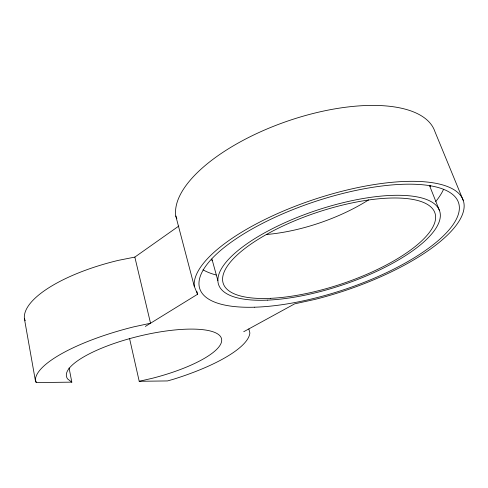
<?xml version="1.0" encoding="UTF-8"?>
<svg xmlns="http://www.w3.org/2000/svg" width="488" height="488" viewBox="0 0 488 488"><rect width="100%" height="100%" fill="white"/><g stroke="black" fill="none" stroke-linecap="round" stroke-linejoin="round"><path stroke-width="0.73" d="M69.076 367.995L71.821 382.141L36.234 382.586L35.429 380.908L24.4 318.676A107.006 37.186 -13 0 1 118.474 260.336L134.84 257.091L178.852 226.017M145.326 326.448L197.567 294.258L196.798 291.336M243.719 331.718L294.685 303.841L314.858 299.431A141.355 48.129 -18.4 0 0 463.929 208.907A141.355 48.129 -18.4 0 0 330.327 194.425A141.355 48.129 -18.4 0 0 194.291 286.358L197.567 294.258M129.582 338.611L139.214 381.293L152.402 378.261A79.788 22.033 -13.7 0 0 220.991 337.33A79.788 22.033 -13.7 0 0 131.406 338.147A79.788 22.033 -13.7 0 0 67.722 379.03L71.821 382.141M139.214 381.293L167.524 380.933L172.85 379.432A110.142 30.53 -13.7 0 0 249.868 332.95L248.837 328.924M24.4 318.676L25.26 320.744M463.356 200.708L434.875 131.486A136.469 57.865 -19.1 0 0 292.513 119.444A136.469 57.865 -19.1 0 0 175.79 215.995L194.291 286.358M429.623 185.812L439.291 210.145M175.79 215.995L176.845 218.734M211.926 258.988L217.868 280.588M134.84 257.091L150.536 323.239L133.7 326.868A110.142 30.53 -13.7 0 0 35.429 380.908M35.966 381.097L36.234 382.586M368.635 199.879A107.726 45.469 -19.1 0 1 266.643 234.484M430.715 185.336A123.854 48.098 -18.8 0 1 430.074 186.617M212.597 260.537A123.854 48.098 -18.8 0 1 211.359 259.933M443.537 189.356A134.176 50.831 -18.7 0 1 435.778 201.514M216.208 275.006A134.176 50.831 -18.7 0 1 203.008 269.803M254.718 307.202A136.353 46.384 -18.4 0 0 458.897 212.17A136.353 46.384 -18.4 0 0 273.847 217.825A136.353 46.384 -18.4 0 0 254.718 307.202M267.613 300.126A116.479 39.491 -18.4 0 0 440.121 218.13A116.479 39.491 -18.4 0 0 279.557 225.163A116.479 39.491 -18.4 0 0 267.613 300.126M270.718 298.327A111.545 37.79 -18.4 0 0 435.442 219.612A111.545 37.79 -18.4 0 0 281.106 226.871A111.545 37.79 -18.4 0 0 270.718 298.327"/></g></svg>
